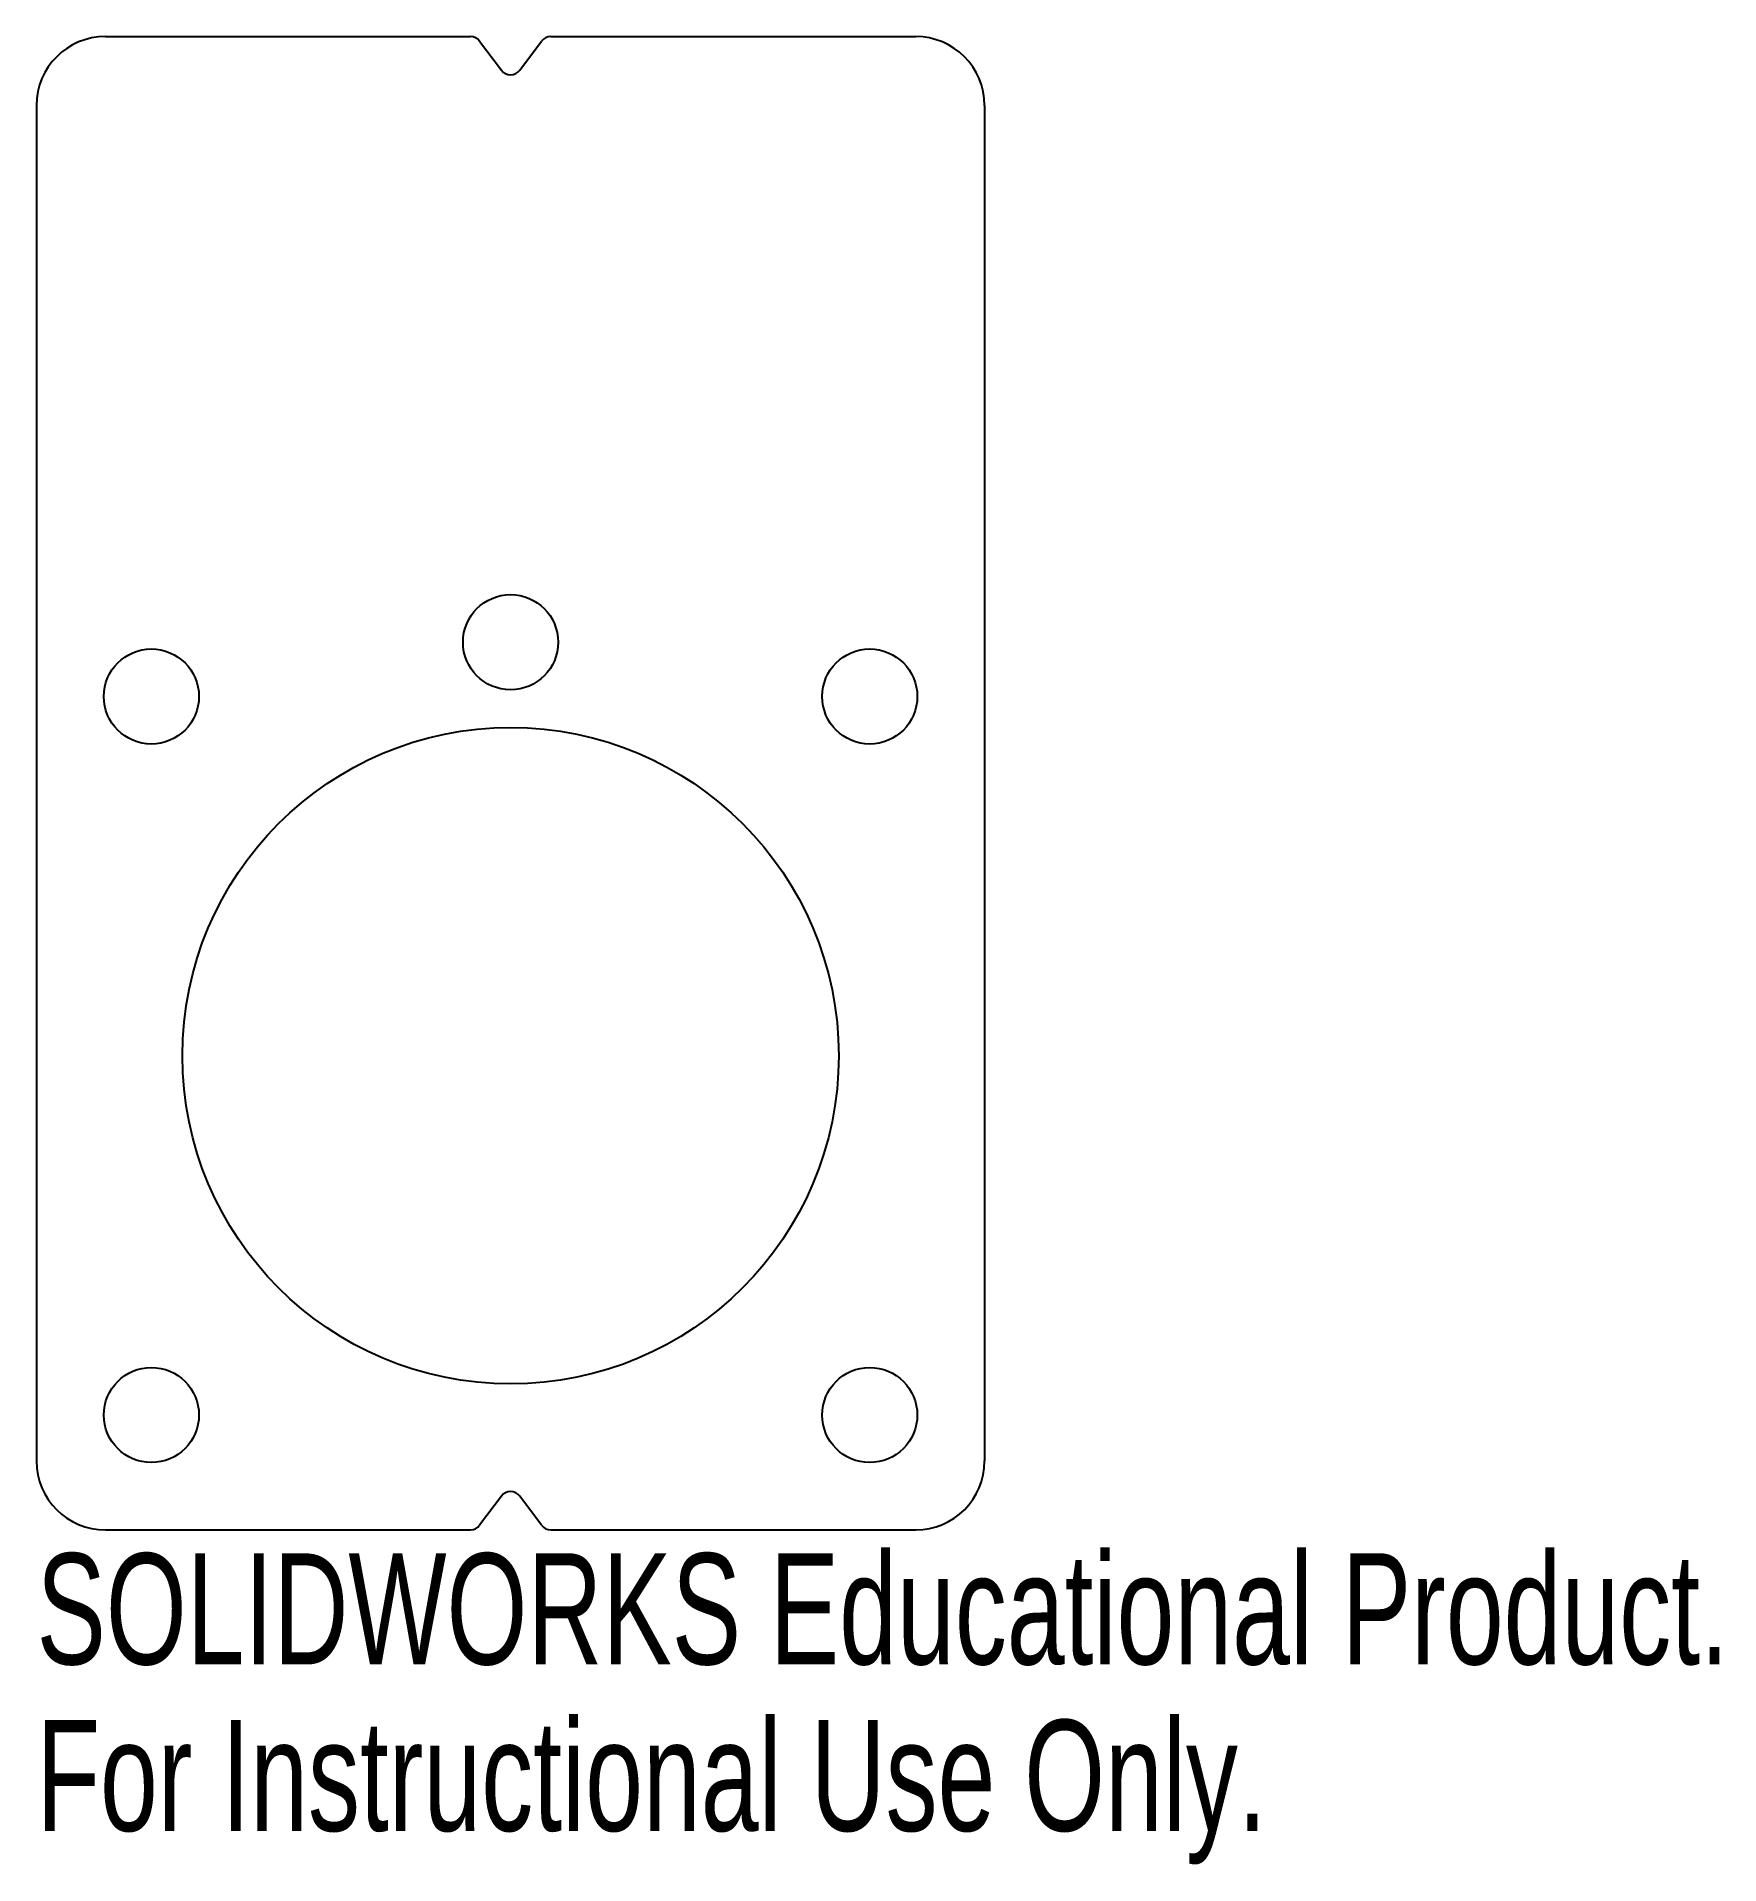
# Model space of a CAD drawing. Header units: millimetres. Extents: x -20.6 to 52.6, y -35.2 to 44.4.
import ezdxf

# ---------------------------------------------------------------- set-up
doc = ezdxf.new("R2010")
doc.units = ezdxf.units.MM
doc.styles.add('SLDTEXTSTYLE0', font='TXT', dxfattribs={"width": 0.7})

msp = doc.modelspace()

# ---------------------------------------------------------------- linework, layer by layer
at = {"color": 7, "linetype": 'Continuous', "lineweight": 25}
for p, q in [((-17.637, 44.362), (-1.75, 44.362)), ((-1.35, 44.163), (-0.4, 42.896)), ((0.4, 42.896), (1.35, 44.163)), ((1.75, 44.362), (17.637, 44.362)), ((-20.637, 41.362), (-20.637, -17.637)), ((20.637, 41.362), (20.637, -17.637)), ((-0.4, -19.171), (-1.35, -20.438)), ((1.35, -20.438), (0.4, -19.171)), ((-17.637, -20.637), (-1.75, -20.637)), ((1.75, -20.637), (17.637, -20.637))]:
    msp.add_line(p, q, dxfattribs=at)
for centre, radius in [((0, 18), 2.07), ((-15.637, 15.637), 2.07), ((15.637, 15.637), 2.07), ((0, 0), 14.287), ((-15.637, -15.637), 2.07), ((15.637, -15.637), 2.07)]:
    msp.add_circle(centre, radius, dxfattribs=at)
for centre, radius, start, end in [((-17.637, 41.362), 3, 90, 180), ((-1.75, 43.862), 0.5, 36.8699, 90), ((1.75, 43.862), 0.5, 90, 143.1301), ((17.637, 41.362), 3, 0, 90), ((0, 43.196), 0.5, 216.8699, 323.1301), ((-17.637, -17.637), 3, 180, 270), ((17.637, -17.637), 3, 270, 0), ((0, -19.471), 0.5, 36.8699, 143.1301), ((-1.75, -20.137), 0.5, 270, 323.1301), ((1.75, -20.137), 0.5, 216.8699, 270)]:
    msp.add_arc(centre, radius, start, end, dxfattribs=at)

# ---------------------------------------------------------------- texts
at = {"color": 7, "linetype": 'Continuous', "char_height": 4.83362, "attachment_point": 1, "style": 'SLDTEXTSTYLE0'}
for s, insert in [('SOLIDWORKS Educational Product.', (-20.637, -21.657)), ('For Instructional Use Only.', (-20.637, -28.907))]:
    msp.add_mtext(s, dxfattribs=dict(at, insert=insert))

doc.saveas('drawing.dxf')
